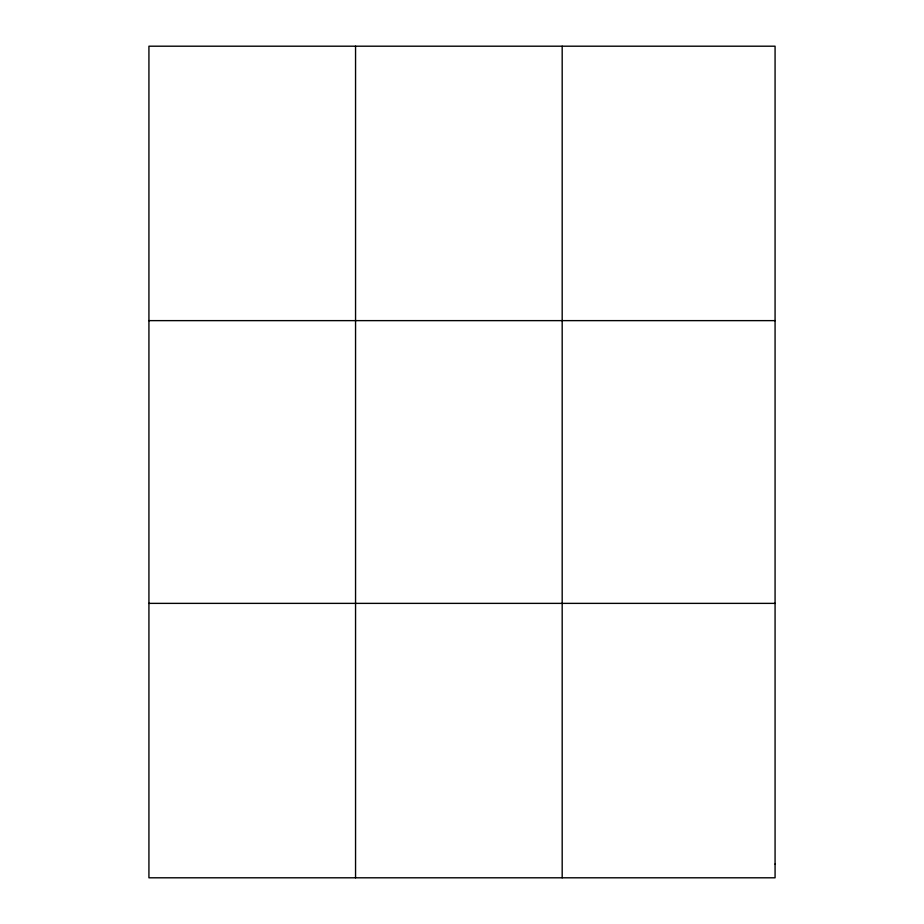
<?xml version="1.0" encoding="UTF-8"?>
<svg xmlns="http://www.w3.org/2000/svg" width="924" height="924" viewBox="0 0 924 924"><rect width="100%" height="100%" fill="white"/><g stroke="black" fill="none" stroke-linecap="round" stroke-linejoin="round"><path stroke-width="1.39" d="M355.555 877.8L355.555 46.2M562.185 877.8L562.185 46.2M148.926 320.628L775.074 320.628M148.926 603.372L775.074 603.372M775.074 864.079L775.074 877.8L148.926 877.8L148.926 46.2L775.074 46.2L775.074 864.079"/></g></svg>
